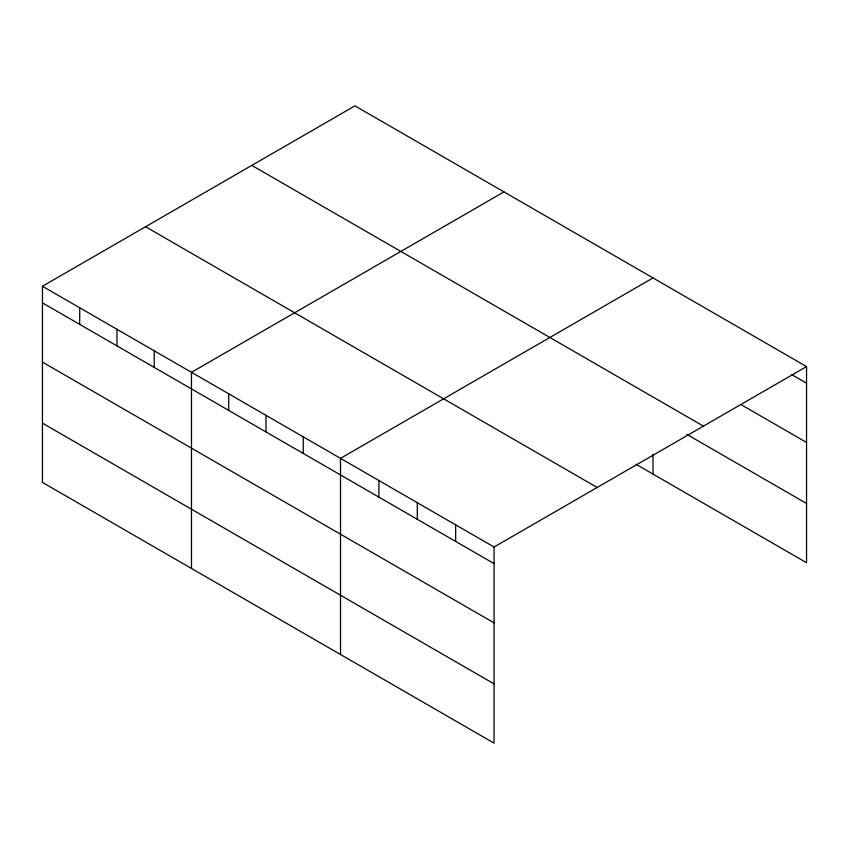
<?xml version="1.0" encoding="UTF-8"?>
<svg xmlns="http://www.w3.org/2000/svg" width="849" height="849" viewBox="0 0 849 849"><rect width="100%" height="100%" fill="white"/><g stroke="black" fill="none" stroke-linecap="round" stroke-linejoin="round"><path stroke-width="1.27" d="M636.071 464.297L806.55 562.728L806.55 366.588L354.935 105.86L42.45 286.272L42.45 482.412L494.065 743.14L494.065 547.011L42.45 286.272M503.966 191.895L191.481 372.318L191.481 568.448M652.998 277.941L340.513 458.354L340.513 654.494M494.065 547.011L806.55 366.588M791.873 374.717L806.55 383.186M741.071 404.633L806.55 442.435M251.813 165.396L703.428 426.124M686.873 434.391L806.55 503.478M145.572 226.736L597.187 487.475M42.45 302.87L494.065 563.609M42.45 362.12L494.065 622.848M42.45 423.163L494.065 683.891M652.998 454.332L652.998 474.082M455.669 524.841L455.669 541.439M417.284 502.682L417.284 519.28M378.898 480.523L378.898 497.121M303.252 436.842L303.252 453.44M266.002 415.331L266.002 431.929M228.742 393.819L228.742 410.417M154.221 350.807L154.221 367.405M116.971 329.295L116.971 345.893M79.71 307.784L79.71 324.382"/></g></svg>
